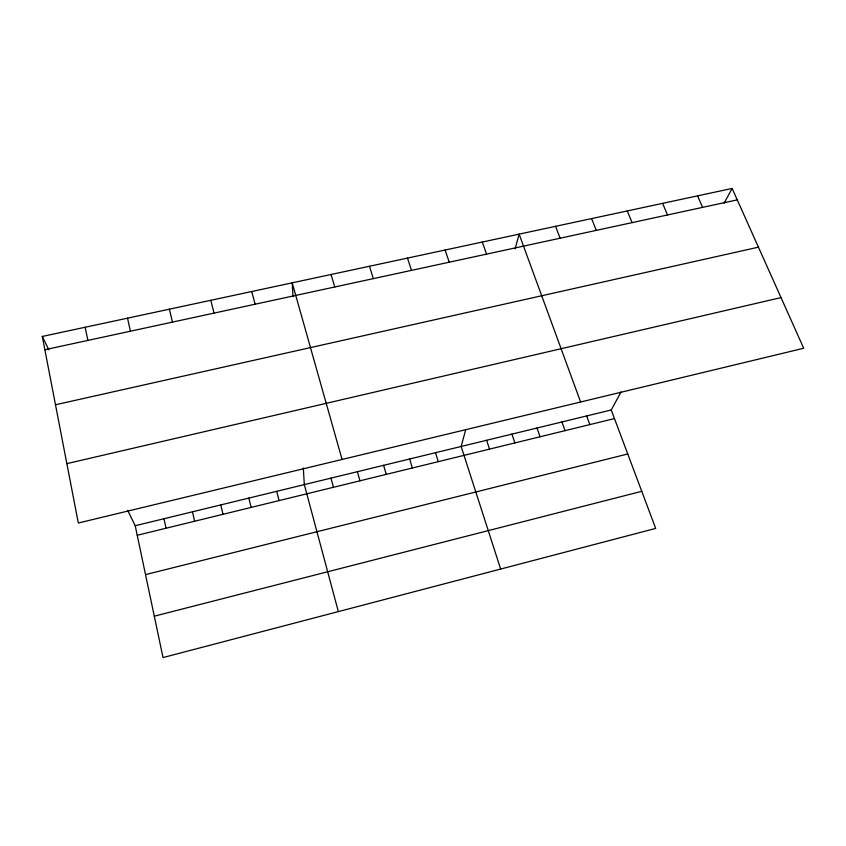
<?xml version="1.0" encoding="UTF-8"?>
<svg xmlns="http://www.w3.org/2000/svg" width="846" height="846" viewBox="0 0 846 846"><rect width="100%" height="100%" fill="white"/><g stroke="black" fill="none" stroke-linecap="round" stroke-linejoin="round"><path stroke-width="1.27" d="M465.723 429.694L461.144 446.466L500.642 569.051M515.108 248.893L519.137 234.141L580.62 401.998M127.64 510.297L135.212 525.726L611.235 409.972L621.07 391.952M724.123 203.125L732.139 188.436L803.7 348.256L78.318 523.008L42.3 336.454L732.139 188.436M154.289 616.184L641.765 491.304M145.523 574.614L627.753 453.974M137.232 535.275L614.46 418.58M66.855 463.64L781.017 297.591M55.487 404.769L758.439 247.169M44.859 349.726L737.257 199.868M42.3 336.454L48.878 349.853M697.559 195.849L702.561 207.376M662.608 203.357L667.494 214.969M627.298 210.929L632.068 222.635M591.629 218.585L596.271 230.376M555.568 226.316L560.094 238.212M611.235 409.972L655.692 528.412L163.024 657.564L135.212 525.726M586.669 415.946L589.842 424.597M561.924 421.964L565.033 430.667M482.315 242.041L486.577 254.117M536.999 428.023L540.055 436.779M511.893 434.125L514.886 442.934M445.102 250.025L449.237 262.207M486.609 440.28L489.538 449.131M407.497 258.093L411.484 270.371M435.479 452.705L438.291 461.662M369.48 266.247L373.319 278.63M409.633 458.997L412.372 467.997M331.05 274.495L334.752 286.984M383.598 465.321L386.273 474.384M357.372 471.708L359.973 480.814M342.07 459.463L292.198 282.839L293.023 296.66M330.945 478.127L333.483 487.285M338.347 611.605L304.317 484.599L303.323 467.997M251.727 291.521L255.122 304.222M276.674 491.325L279.074 500.589M210.791 300.298L214.027 313.115M248.819 498.093L251.146 507.42M220.753 504.925L223.006 514.305M169.39 309.181L172.468 322.104M192.465 511.798L194.633 521.242M127.513 318.17L130.421 331.209M163.955 518.735L166.049 528.232M85.15 327.265L87.889 340.409"/></g></svg>
